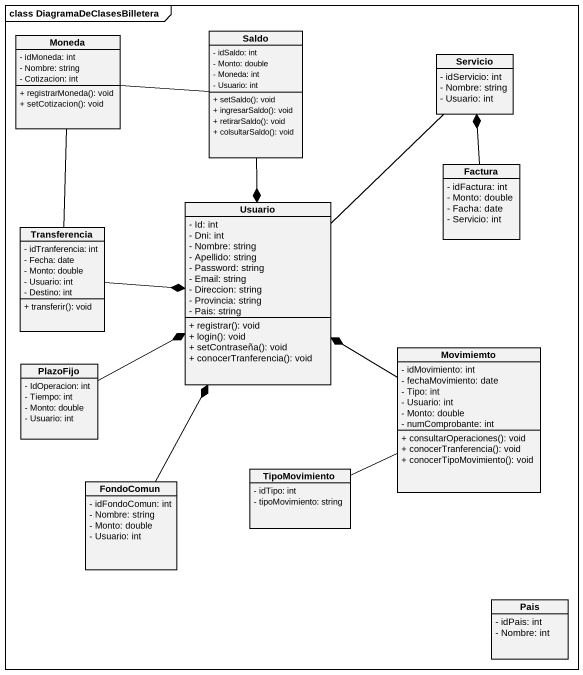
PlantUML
@startuml
mainframe class DiagramaDeClasesBilletera
hide circle
hide empty members
skinparam classAttributeIconSize 0
class Moneda {
  - idMoneda: int
  - Nombre: string
  - Cotizacion: int
  + registrarMoneda(): void
  + setCotizacion(): void
}
class Saldo {
  - idSaldo: int
  - Monto: double
  - Moneda: int
  - Usuario: int
  + setSaldo(): void
  + ingresarSaldo(): void
  + retirarSaldo(): void
  + colsultarSaldo(): void
}
class Servicio {
  - idServicio: int
  - Nombre: string
  - Usuario: int
}
class Factura {
  - idFactura: int
  - Monto: double
  - Facha: date
  - Servicio: int
}
class Usuario {
  - Id: int
  - Dni: int
  - Nombre: string
  - Apellido: string
  - Password: string
  - Email: string
  - Direccion: string
  - Provincia: string
  - Pais: string
  + registrar(): void
  + login(): void
  + setContraseña(): void
  + conocerTranferencia(): void
}
class Transferencia {
  - idTranferencia: int
  - Fecha: date
  - Monto: double
  - Usuario: int
  - Destino: int
  + transferir(): void
}
class PlazoFijo {
  - IdOperacion: int
  - Tiempo: int
  - Monto: double
  - Usuario: int
}
class Movimiemto {
  - idMovimiento: int
  - fechaMovimiento: date
  - Tipo: int
  - Usuario: int
  - Monto: double
  - numComprobante: int
  + consultarOperaciones(): void
  + conocerTranferencia(): void
  + conocerTipoMovimiento(): void
}
class FondoComun {
  - idFondoComun: int
  - Nombre: string
  - Monto: double
  - Usuario: int
}
class TipoMovimiento {
  - idTipo: int
  - tipoMovimiento: string
}
class Pais {
  - idPais: int
  - Nombre: int
}
Saldo -left- Moneda
Saldo --* Usuario
Factura -up-* Servicio
Usuario -up- Servicio
Transferencia -up- Moneda
Transferencia -right-* Usuario
PlazoFijo -right-* Usuario
Movimiemto -left-* Usuario
Movimiemto -left- TipoMovimiento
FondoComun -up-* Usuario
@enduml
